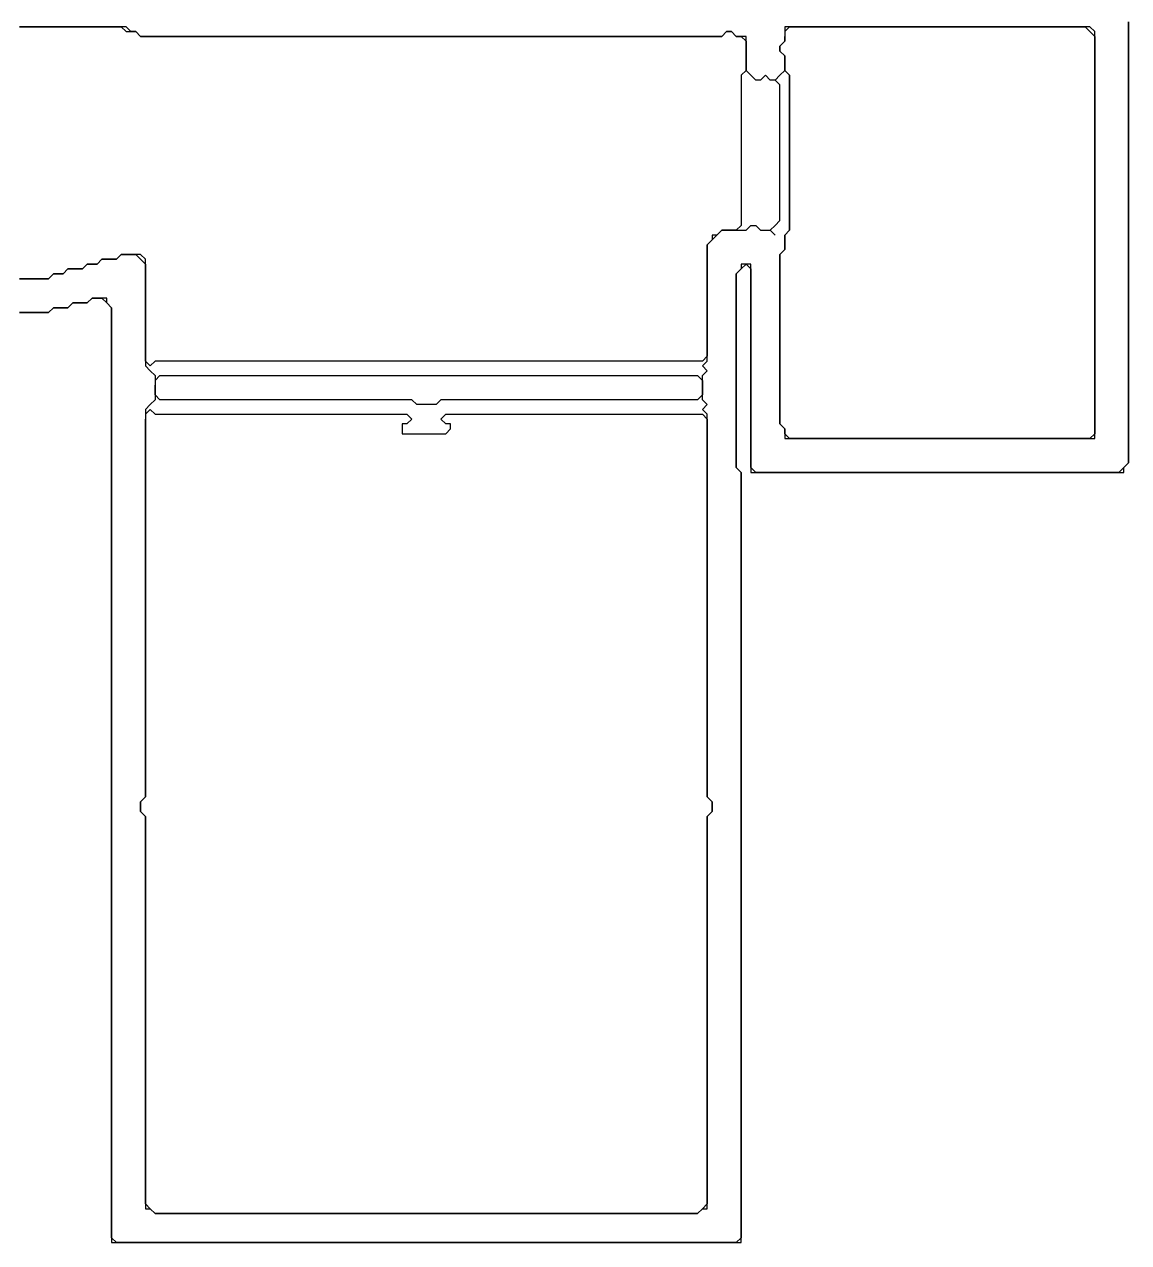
# Model space of a CAD drawing. Header units: metres. Extents: x 39 to 1548, y -1178 to -131.
# Drawn here: x 964 to 1192, y -916 to -664.5 of the extents above; entities that cross this region are included whole.
import ezdxf

# ---------------------------------------------------------------- set-up
doc = ezdxf.new("R2010")
doc.units = ezdxf.units.M

msp = doc.modelspace()

# ---------------------------------------------------------------- linework, layer by layer
for points in [[(1192, -664), (1192, -665), (1192, -666), (1192, -667), (1192, -668), (1192, -669), (1192, -670), (1192, -671), (1192, -672), (1192, -673), (1192, -674), (1192, -675), (1192, -676), (1192, -677), (1192, -678), (1192, -679), (1192, -680), (1192, -681), (1192, -682), (1192, -683), (1192, -684), (1192, -685), (1192, -686), (1192, -687), (1192, -688), (1192, -689), (1192, -690), (1192, -691), (1192, -692), (1192, -693), (1192, -694), (1192, -695), (1192, -696), (1192, -697), (1192, -698), (1192, -699), (1192, -700), (1192, -701), (1192, -702), (1192, -703), (1192, -704), (1192, -705), (1192, -706), (1192, -707), (1192, -708), (1192, -709), (1192, -710), (1192, -711), (1192, -712), (1192, -713), (1192, -714), (1192, -715), (1192, -716), (1192, -717), (1192, -718), (1192, -719), (1192, -720), (1192, -721), (1192, -722), (1192, -723), (1192, -724), (1192, -725), (1192, -726), (1192, -727), (1192, -728), (1192, -729), (1192, -730), (1192, -731), (1192, -732), (1192, -733), (1192, -734), (1192, -735), (1192, -736), (1192, -737), (1192, -738), (1192, -739), (1192, -740), (1192, -741), (1192, -742), (1192, -743), (1192, -744), (1192, -745), (1192, -746), (1192, -747), (1192, -748), (1192, -749), (1192, -750), (1192, -751), (1192, -752), (1192, -753), (1192, -754), (1192, -755), (1191, -756), (1190, -757), (1189, -757), (1188, -757), (1187, -757), (1186, -757), (1185, -757), (1184, -757), (1183, -757), (1182, -757), (1181, -757), (1180, -757), (1179, -757), (1178, -757), (1177, -757), (1176, -757), (1175, -757), (1174, -757), (1173, -757), (1172, -757), (1171, -757), (1170, -757), (1169, -757), (1168, -757), (1167, -757), (1166, -757), (1165, -757), (1164, -757), (1163, -757), (1162, -757), (1161, -757), (1160, -757), (1159, -757), (1158, -757), (1157, -757), (1156, -757), (1155, -757), (1154, -757), (1153, -757), (1152, -757), (1151, -757), (1150, -757), (1149, -757), (1148, -757), (1147, -757), (1146, -757), (1145, -757), (1144, -757), (1143, -757), (1142, -757), (1141, -757), (1140, -757), (1139, -757), (1138, -757), (1137, -757), (1136, -757), (1135, -757), (1134, -757), (1133, -757), (1132, -757), (1131, -757), (1130, -757), (1129, -757), (1128, -757), (1127, -757), (1126, -757), (1125, -757), (1124, -757), (1123, -757), (1122, -757), (1121, -757), (1120, -757), (1119, -757), (1118, -757), (1117, -757), (1116, -757), (1115, -757), (1114, -756), (1114, -755), (1114, -754), (1114, -753), (1114, -752), (1114, -751), (1114, -750), (1114, -749), (1114, -748), (1114, -747), (1114, -746), (1114, -745), (1114, -744), (1114, -743), (1114, -742), (1114, -741), (1114, -740), (1114, -739), (1114, -738), (1114, -737), (1114, -736), (1114, -735), (1114, -734), (1114, -733), (1114, -732), (1114, -731), (1114, -730), (1114, -729), (1114, -728), (1114, -727), (1114, -726), (1114, -725), (1114, -724), (1114, -723), (1114, -722), (1114, -721), (1114, -720), (1114, -719), (1114, -718), (1114, -717), (1114, -716), (1114, -715), (1114, -714), (1113, -714), (1112, -714), (1112, -715), (1111, -716), (1111, -717), (1111, -718), (1111, -719), (1111, -720), (1111, -721), (1111, -722), (1111, -723), (1111, -724), (1111, -725), (1111, -726), (1111, -727), (1111, -728), (1111, -729), (1111, -730), (1111, -731), (1111, -732), (1111, -733), (1111, -734), (1111, -735), (1111, -736), (1111, -737), (1111, -738), (1111, -739), (1111, -740), (1111, -741), (1111, -742), (1111, -743), (1111, -744), (1111, -745), (1111, -746), (1111, -747), (1111, -748), (1111, -749), (1111, -750), (1111, -751), (1111, -752), (1111, -753), (1111, -754), (1111, -755), (1111, -756), (1112, -757), (1112, -758), (1112, -759), (1112, -760), (1112, -761), (1112, -762), (1112, -763), (1112, -764), (1112, -765), (1112, -766), (1112, -767), (1112, -768), (1112, -769), (1112, -770), (1112, -771), (1112, -772), (1112, -773), (1112, -774), (1112, -775), (1112, -776), (1112, -777), (1112, -778), (1112, -779), (1112, -780), (1112, -781), (1112, -782), (1112, -783), (1112, -784), (1112, -785), (1112, -786), (1112, -787), (1112, -788), (1112, -789), (1112, -790), (1112, -791), (1112, -792), (1112, -793), (1112, -794), (1112, -795), (1112, -796), (1112, -797), (1112, -798), (1112, -799), (1112, -800), (1112, -801), (1112, -802), (1112, -803), (1112, -804), (1112, -805), (1112, -806), (1112, -807), (1112, -808), (1112, -809), (1112, -810), (1112, -811), (1112, -812), (1112, -813), (1112, -814), (1112, -815), (1112, -816), (1112, -817), (1112, -818), (1112, -819), (1112, -820), (1112, -821), (1112, -822), (1112, -823), (1112, -824), (1112, -825), (1112, -826), (1112, -827), (1112, -828), (1112, -829), (1112, -830), (1112, -831), (1112, -832), (1112, -833), (1112, -834), (1112, -835), (1112, -836), (1112, -837), (1112, -838), (1112, -839), (1112, -840), (1112, -841), (1112, -842), (1112, -843), (1112, -844), (1112, -845), (1112, -846), (1112, -847), (1112, -848), (1112, -849), (1112, -850), (1112, -851), (1112, -852), (1112, -853), (1112, -854), (1112, -855), (1112, -856), (1112, -857), (1112, -858), (1112, -859), (1112, -860), (1112, -861), (1112, -862), (1112, -863), (1112, -864), (1112, -865), (1112, -866), (1112, -867), (1112, -868), (1112, -869), (1112, -870), (1112, -871), (1112, -872), (1112, -873), (1112, -874), (1112, -875), (1112, -876), (1112, -877), (1112, -878), (1112, -879), (1112, -880), (1112, -881), (1112, -882), (1112, -883), (1112, -884), (1112, -885), (1112, -886), (1112, -887), (1112, -888), (1112, -889), (1112, -890), (1112, -891), (1112, -892), (1112, -893), (1112, -894), (1112, -895), (1112, -896), (1112, -897), (1112, -898), (1112, -899), (1112, -900), (1112, -901), (1112, -902), (1112, -903), (1112, -904), (1112, -905), (1112, -906), (1112, -907), (1112, -908), (1112, -909), (1112, -910), (1112, -911), (1112, -912), (1112, -913), (1112, -914), (1112, -915), (1111, -916), (1110, -916), (1109, -916), (1108, -916), (1107, -916), (1106, -916), (1105, -916), (1104, -916), (1103, -916), (1102, -916), (1101, -916), (1100, -916), (1099, -916), (1098, -916), (1097, -916), (1096, -916), (1095, -916), (1094, -916), (1093, -916), (1092, -916), (1091, -916), (1090, -916), (1089, -916), (1088, -916), (1087, -916), (1086, -916), (1085, -916), (1084, -916), (1083, -916), (1082, -916), (1081, -916), (1080, -916), (1079, -916), (1078, -916), (1077, -916), (1076, -916), (1075, -916), (1074, -916), (1073, -916), (1072, -916), (1071, -916), (1070, -916), (1069, -916), (1068, -916), (1067, -916), (1066, -916), (1065, -916), (1064, -916), (1063, -916), (1062, -916), (1061, -916), (1060, -916), (1059, -916), (1058, -916), (1057, -916), (1056, -916), (1055, -916), (1054, -916), (1053, -916), (1052, -916), (1051, -916), (1050, -916), (1049, -916), (1048, -916), (1047, -916), (1046, -916), (1045, -916), (1044, -916), (1043, -916), (1042, -916), (1041, -916), (1040, -916), (1039, -916), (1038, -916), (1037, -916), (1036, -916), (1035, -916), (1034, -916), (1033, -916), (1032, -916), (1031, -916), (1030, -916), (1029, -916), (1028, -916), (1027, -916), (1026, -916), (1025, -916), (1024, -916), (1023, -916), (1022, -916), (1021, -916), (1020, -916), (1019, -916), (1018, -916), (1017, -916), (1016, -916), (1015, -916), (1014, -916), (1013, -916), (1012, -916), (1011, -916), (1010, -916), (1009, -916), (1008, -916), (1007, -916), (1006, -916), (1005, -916), (1004, -916), (1003, -916), (1002, -916), (1001, -916), (1000, -916), (999, -916), (998, -916), (997, -916), (996, -916), (995, -916), (994, -916), (993, -916), (992, -916), (991, -916), (990, -916), (989, -916), (988, -916), (987, -916), (986, -916), (985, -916), (984, -916), (983, -916), (982, -915), (982, -914), (982, -913), (982, -912), (982, -911), (982, -910), (982, -909), (982, -908), (982, -907), (982, -906), (982, -905), (982, -904), (982, -903), (982, -902), (982, -901), (982, -900), (982, -899), (982, -898), (982, -897), (982, -896), (982, -895), (982, -894), (982, -893), (982, -892), (982, -891), (982, -890), (982, -889), (982, -888), (982, -887), (982, -886), (982, -885), (982, -884), (982, -883), (982, -882), (982, -881), (982, -880), (982, -879), (982, -878), (982, -877), (982, -876), (982, -875), (982, -874), (982, -873), (982, -872), (982, -871), (982, -870), (982, -869), (982, -868), (982, -867), (982, -866), (982, -865), (982, -864), (982, -863), (982, -862), (982, -861), (982, -860), (982, -859), (982, -858), (982, -857), (982, -856), (982, -855), (982, -854), (982, -853), (982, -852), (982, -851), (982, -850), (982, -849), (982, -848), (982, -847), (982, -846), (982, -845), (982, -844), (982, -843), (982, -842), (982, -841), (982, -840), (982, -839), (982, -838), (982, -837), (982, -836), (982, -835), (982, -834), (982, -833), (982, -832), (982, -831), (982, -830), (982, -829), (982, -828), (982, -827), (982, -826), (982, -825), (982, -824), (982, -823), (982, -822), (982, -821), (982, -820), (982, -819), (982, -818), (982, -817), (982, -816), (982, -815), (982, -814), (982, -813), (982, -812), (982, -811), (982, -810), (982, -809), (982, -808), (982, -807), (982, -806), (982, -805), (982, -804), (982, -803), (982, -802), (982, -801), (982, -800), (982, -799), (982, -798), (982, -797), (982, -796), (982, -795), (982, -794), (982, -793), (982, -792), (982, -791), (982, -790), (982, -789), (982, -788), (982, -787), (982, -786), (982, -785), (982, -784), (982, -783), (982, -782), (982, -781), (982, -780), (982, -779), (982, -778), (982, -777), (982, -776), (982, -775), (982, -774), (982, -773), (982, -772), (982, -771), (982, -770), (982, -769), (982, -768), (982, -767), (982, -766), (982, -765), (982, -764), (982, -763), (982, -762), (982, -761), (982, -760), (982, -759), (982, -758), (982, -757), (982, -756), (982, -755), (982, -754), (982, -753), (982, -752), (982, -751), (982, -750), (982, -749), (982, -748), (982, -747), (982, -746), (982, -745), (982, -744), (982, -743), (982, -742), (982, -741), (982, -740), (982, -739), (982, -738), (982, -737), (982, -736), (982, -735), (982, -734), (982, -733), (982, -732), (982, -731), (982, -730), (982, -729), (982, -728), (982, -727), (982, -726), (982, -725), (982, -724), (982, -723), (981, -722), (981, -721), (980, -721), (979, -721), (978, -721), (977, -722), (976, -722), (975, -722), (974, -722), (973, -723), (972, -723), (971, -723), (970, -723), (969, -724), (968, -724), (967, -724), (966, -724), (965, -724), (964, -724), (963, -724)], [(963, -724), (964, -724), (965, -724), (966, -724), (967, -724), (968, -724), (969, -724), (970, -723), (971, -723), (972, -723), (973, -723), (974, -722), (975, -722), (976, -722), (977, -722), (978, -721), (979, -721), (980, -721), (981, -722), (982, -723), (982, -724), (982, -725), (982, -726), (982, -727), (982, -728), (982, -729), (982, -730), (982, -731), (982, -732), (982, -733), (982, -734), (982, -735), (982, -736), (982, -737), (982, -738), (982, -739), (982, -740), (982, -741), (982, -742), (982, -743), (982, -744), (982, -745), (982, -746), (982, -747), (982, -748), (982, -749), (982, -750), (982, -751), (982, -752), (982, -753), (982, -754), (982, -755), (982, -756), (982, -757), (982, -758), (982, -759), (982, -760), (982, -761), (982, -762), (982, -763), (982, -764), (982, -765), (982, -766), (982, -767), (982, -768), (982, -769), (982, -770), (982, -771), (982, -772), (982, -773), (982, -774), (982, -775), (982, -776), (982, -777), (982, -778), (982, -779), (982, -780), (982, -781), (982, -782), (982, -783), (982, -784), (982, -785), (982, -786), (982, -787), (982, -788), (982, -789), (982, -790), (982, -791), (982, -792), (982, -793), (982, -794), (982, -795), (982, -796), (982, -797), (982, -798), (982, -799), (982, -800), (982, -801), (982, -802), (982, -803), (982, -804), (982, -805), (982, -806), (982, -807), (982, -808), (982, -809), (982, -810), (982, -811), (982, -812), (982, -813), (982, -814), (982, -815), (982, -816), (982, -817), (982, -818), (982, -819), (982, -820), (982, -821), (982, -822), (982, -823), (982, -824), (982, -825), (982, -826), (982, -827), (982, -828), (982, -829), (982, -830), (982, -831), (982, -832), (982, -833), (982, -834), (982, -835), (982, -836), (982, -837), (982, -838), (982, -839), (982, -840), (982, -841), (982, -842), (982, -843), (982, -844), (982, -845), (982, -846), (982, -847), (982, -848), (982, -849), (982, -850), (982, -851), (982, -852), (982, -853), (982, -854), (982, -855), (982, -856), (982, -857), (982, -858), (982, -859), (982, -860), (982, -861), (982, -862), (982, -863), (982, -864), (982, -865), (982, -866), (982, -867), (982, -868), (982, -869), (982, -870), (982, -871), (982, -872), (982, -873), (982, -874), (982, -875), (982, -876), (982, -877), (982, -878), (982, -879), (982, -880), (982, -881), (982, -882), (982, -883), (982, -884), (982, -885), (982, -886), (982, -887), (982, -888), (982, -889), (982, -890), (982, -891), (982, -892), (982, -893), (982, -894), (982, -895), (982, -896), (982, -897), (982, -898), (982, -899), (982, -900), (982, -901), (982, -902), (982, -903), (982, -904), (982, -905), (982, -906), (982, -907), (982, -908), (982, -909), (982, -910), (982, -911), (982, -912), (982, -913), (982, -914), (982, -915), (982, -916), (983, -916), (984, -916), (985, -916), (986, -916), (987, -916), (988, -916), (989, -916), (990, -916), (991, -916), (992, -916), (993, -916), (994, -916), (995, -916), (996, -916), (997, -916), (998, -916), (999, -916), (1000, -916), (1001, -916), (1002, -916), (1003, -916), (1004, -916), (1005, -916), (1006, -916), (1007, -916), (1008, -916), (1009, -916), (1010, -916), (1011, -916), (1012, -916), (1013, -916), (1014, -916), (1015, -916), (1016, -916), (1017, -916), (1018, -916), (1019, -916), (1020, -916), (1021, -916), (1022, -916), (1023, -916), (1024, -916), (1025, -916), (1026, -916), (1027, -916), (1028, -916), (1029, -916), (1030, -916), (1031, -916), (1032, -916), (1033, -916), (1034, -916), (1035, -916), (1036, -916), (1037, -916), (1038, -916), (1039, -916), (1040, -916), (1041, -916), (1042, -916), (1043, -916), (1044, -916), (1045, -916), (1046, -916), (1047, -916), (1048, -916), (1049, -916), (1050, -916), (1051, -916), (1052, -916), (1053, -916), (1054, -916), (1055, -916), (1056, -916), (1057, -916), (1058, -916), (1059, -916), (1060, -916), (1061, -916), (1062, -916), (1063, -916), (1064, -916), (1065, -916), (1066, -916), (1067, -916), (1068, -916), (1069, -916), (1070, -916), (1071, -916), (1072, -916), (1073, -916), (1074, -916), (1075, -916), (1076, -916), (1077, -916), (1078, -916), (1079, -916), (1080, -916), (1081, -916), (1082, -916), (1083, -916), (1084, -916), (1085, -916), (1086, -916), (1087, -916), (1088, -916), (1089, -916), (1090, -916), (1091, -916), (1092, -916), (1093, -916), (1094, -916), (1095, -916), (1096, -916), (1097, -916), (1098, -916), (1099, -916), (1100, -916), (1101, -916), (1102, -916), (1103, -916), (1104, -916), (1105, -916), (1106, -916), (1107, -916), (1108, -916), (1109, -916), (1110, -916), (1111, -916), (1112, -916), (1112, -915), (1112, -914), (1112, -913), (1112, -912), (1112, -911), (1112, -910), (1112, -909), (1112, -908), (1112, -907), (1112, -906), (1112, -905), (1112, -904), (1112, -903), (1112, -902), (1112, -901), (1112, -900), (1112, -899), (1112, -898), (1112, -897), (1112, -896), (1112, -895), (1112, -894), (1112, -893), (1112, -892), (1112, -891), (1112, -890), (1112, -889), (1112, -888), (1112, -887), (1112, -886), (1112, -885), (1112, -884), (1112, -883), (1112, -882), (1112, -881), (1112, -880), (1112, -879), (1112, -878), (1112, -877), (1112, -876), (1112, -875), (1112, -874), (1112, -873), (1112, -872), (1112, -871), (1112, -870), (1112, -869), (1112, -868), (1112, -867), (1112, -866), (1112, -865), (1112, -864), (1112, -863), (1112, -862), (1112, -861), (1112, -860), (1112, -859), (1112, -858), (1112, -857), (1112, -856), (1112, -855), (1112, -854), (1112, -853), (1112, -852), (1112, -851), (1112, -850), (1112, -849), (1112, -848), (1112, -847), (1112, -846), (1112, -845), (1112, -844), (1112, -843), (1112, -842), (1112, -841), (1112, -840), (1112, -839), (1112, -838), (1112, -837), (1112, -836), (1112, -835), (1112, -834), (1112, -833), (1112, -832), (1112, -831), (1112, -830), (1112, -829), (1112, -828), (1112, -827), (1112, -826), (1112, -825), (1112, -824), (1112, -823), (1112, -822), (1112, -821), (1112, -820), (1112, -819), (1112, -818), (1112, -817), (1112, -816), (1112, -815), (1112, -814), (1112, -813), (1112, -812), (1112, -811), (1112, -810), (1112, -809), (1112, -808), (1112, -807), (1112, -806), (1112, -805), (1112, -804), (1112, -803), (1112, -802), (1112, -801), (1112, -800), (1112, -799), (1112, -798), (1112, -797), (1112, -796), (1112, -795), (1112, -794), (1112, -793), (1112, -792), (1112, -791), (1112, -790), (1112, -789), (1112, -788), (1112, -787), (1112, -786), (1112, -785), (1112, -784), (1112, -783), (1112, -782), (1112, -781), (1112, -780), (1112, -779), (1112, -778), (1112, -777), (1112, -776), (1112, -775), (1112, -774), (1112, -773), (1112, -772), (1112, -771), (1112, -770), (1112, -769), (1112, -768), (1112, -767), (1112, -766), (1112, -765), (1112, -764), (1112, -763), (1112, -762), (1112, -761), (1112, -760), (1112, -759), (1112, -758), (1112, -757), (1111, -756), (1111, -755), (1111, -754), (1111, -753), (1111, -752), (1111, -751), (1111, -750), (1111, -749), (1111, -748), (1111, -747), (1111, -746), (1111, -745), (1111, -744), (1111, -743), (1111, -742), (1111, -741), (1111, -740), (1111, -739), (1111, -738), (1111, -737), (1111, -736), (1111, -735), (1111, -734), (1111, -733), (1111, -732), (1111, -731), (1111, -730), (1111, -729), (1111, -728), (1111, -727), (1111, -726), (1111, -725), (1111, -724), (1111, -723), (1111, -722), (1111, -721), (1111, -720), (1111, -719), (1111, -718), (1111, -717), (1111, -716), (1112, -715), (1113, -714), (1114, -715), (1114, -716), (1114, -717), (1114, -718), (1114, -719), (1114, -720), (1114, -721), (1114, -722), (1114, -723), (1114, -724), (1114, -725), (1114, -726), (1114, -727), (1114, -728), (1114, -729), (1114, -730), (1114, -731), (1114, -732), (1114, -733), (1114, -734), (1114, -735), (1114, -736), (1114, -737), (1114, -738), (1114, -739), (1114, -740), (1114, -741), (1114, -742), (1114, -743), (1114, -744), (1114, -745), (1114, -746), (1114, -747), (1114, -748), (1114, -749), (1114, -750), (1114, -751), (1114, -752), (1114, -753), (1114, -754), (1114, -755), (1114, -756), (1114, -757), (1115, -757), (1116, -757), (1117, -757), (1118, -757), (1119, -757), (1120, -757), (1121, -757), (1122, -757), (1123, -757), (1124, -757), (1125, -757), (1126, -757), (1127, -757), (1128, -757), (1129, -757), (1130, -757), (1131, -757), (1132, -757), (1133, -757), (1134, -757), (1135, -757), (1136, -757), (1137, -757), (1138, -757), (1139, -757), (1140, -757), (1141, -757), (1142, -757), (1143, -757), (1144, -757), (1145, -757), (1146, -757), (1147, -757), (1148, -757), (1149, -757), (1150, -757), (1151, -757), (1152, -757), (1153, -757), (1154, -757), (1155, -757), (1156, -757), (1157, -757), (1158, -757), (1159, -757), (1160, -757), (1161, -757), (1162, -757), (1163, -757), (1164, -757), (1165, -757), (1166, -757), (1167, -757), (1168, -757), (1169, -757), (1170, -757), (1171, -757), (1172, -757), (1173, -757), (1174, -757), (1175, -757), (1176, -757), (1177, -757), (1178, -757), (1179, -757), (1180, -757), (1181, -757), (1182, -757), (1183, -757), (1184, -757), (1185, -757), (1186, -757), (1187, -757), (1188, -757), (1189, -757), (1190, -757), (1191, -757), (1191, -756), (1192, -755), (1192, -754), (1192, -753), (1192, -752), (1192, -751), (1192, -750), (1192, -749), (1192, -748), (1192, -747), (1192, -746), (1192, -745), (1192, -744), (1192, -743), (1192, -742), (1192, -741), (1192, -740), (1192, -739), (1192, -738), (1192, -737), (1192, -736), (1192, -735), (1192, -734), (1192, -733), (1192, -732), (1192, -731), (1192, -730), (1192, -729), (1192, -728), (1192, -727), (1192, -726), (1192, -725), (1192, -724), (1192, -723), (1192, -722), (1192, -721), (1192, -720), (1192, -719), (1192, -718), (1192, -717), (1192, -716), (1192, -715), (1192, -714), (1192, -713), (1192, -712), (1192, -711), (1192, -710), (1192, -709), (1192, -708), (1192, -707), (1192, -706), (1192, -705), (1192, -704), (1192, -703), (1192, -702), (1192, -701), (1192, -700), (1192, -699), (1192, -698), (1192, -697), (1192, -696), (1192, -695), (1192, -694), (1192, -693), (1192, -692), (1192, -691), (1192, -690), (1192, -689), (1192, -688), (1192, -687), (1192, -686), (1192, -685), (1192, -684), (1192, -683), (1192, -682), (1192, -681), (1192, -680), (1192, -679), (1192, -678), (1192, -677), (1192, -676), (1192, -675), (1192, -674), (1192, -673), (1192, -672), (1192, -671), (1192, -670), (1192, -669), (1192, -668), (1192, -667), (1192, -666), (1192, -665), (1192, -664)], [(963, -665), (964, -665), (965, -665), (966, -665), (967, -665), (968, -665), (969, -665), (970, -665), (971, -665), (972, -665), (973, -665), (974, -665), (975, -665), (976, -665), (977, -665), (978, -665), (979, -665), (980, -665), (981, -665), (982, -665), (983, -665), (984, -665), (985, -666), (986, -666), (987, -666), (988, -667), (989, -667), (990, -667), (991, -667), (992, -667), (993, -667), (994, -667), (995, -667), (996, -667), (997, -667), (998, -667), (999, -667), (1000, -667), (1001, -667), (1002, -667), (1003, -667), (1004, -667), (1005, -667), (1006, -667), (1007, -667), (1008, -667), (1009, -667), (1010, -667), (1011, -667), (1012, -667), (1013, -667), (1014, -667), (1015, -667), (1016, -667), (1017, -667), (1018, -667), (1019, -667), (1020, -667), (1021, -667), (1022, -667), (1023, -667), (1024, -667), (1025, -667), (1026, -667), (1027, -667), (1028, -667), (1029, -667), (1030, -667), (1031, -667), (1032, -667), (1033, -667), (1034, -667), (1035, -667), (1036, -667), (1037, -667), (1038, -667), (1039, -667), (1040, -667), (1041, -667), (1042, -667), (1043, -667), (1044, -667), (1045, -667), (1046, -667), (1047, -667), (1048, -667), (1049, -667), (1050, -667), (1051, -667), (1052, -667), (1053, -667), (1054, -667), (1055, -667), (1056, -667), (1057, -667), (1058, -667), (1059, -667), (1060, -667), (1061, -667), (1062, -667), (1063, -667), (1064, -667), (1065, -667), (1066, -667), (1067, -667), (1068, -667), (1069, -667), (1070, -667), (1071, -667), (1072, -667), (1073, -667), (1074, -667), (1075, -667), (1076, -667), (1077, -667), (1078, -667), (1079, -667), (1080, -667), (1081, -667), (1082, -667), (1083, -667), (1084, -667), (1085, -667), (1086, -667), (1087, -667), (1088, -667), (1089, -667), (1090, -667), (1091, -667), (1092, -667), (1093, -667), (1094, -667), (1095, -667), (1096, -667), (1097, -667), (1098, -667), (1099, -667), (1100, -667), (1101, -667), (1102, -667), (1103, -667), (1104, -667), (1105, -667), (1106, -667), (1107, -667), (1108, -667), (1109, -666), (1110, -666), (1111, -667), (1112, -667), (1113, -668), (1113, -669), (1113, -670), (1113, -671), (1113, -672), (1113, -673), (1113, -674), (1112, -675), (1112, -676), (1112, -677), (1112, -678), (1112, -679), (1112, -680), (1112, -681), (1112, -682), (1112, -683), (1112, -684), (1112, -685), (1112, -686), (1112, -687), (1112, -688), (1112, -689), (1112, -690), (1112, -691), (1112, -692), (1112, -693), (1112, -694), (1112, -695), (1112, -696), (1112, -697), (1112, -698), (1112, -699), (1112, -700), (1112, -701), (1112, -702), (1112, -703), (1112, -704), (1112, -705), (1112, -706), (1111, -707), (1110, -707), (1109, -707), (1108, -707), (1107, -708), (1106, -708), (1106, -709), (1105, -710), (1105, -711), (1105, -712), (1105, -713), (1105, -714), (1105, -715), (1105, -716), (1105, -717), (1105, -718), (1105, -719), (1105, -720), (1105, -721), (1105, -722), (1105, -723), (1105, -724), (1105, -725), (1105, -726), (1105, -727), (1105, -728), (1105, -729), (1105, -730), (1105, -731), (1105, -732), (1105, -733), (1104, -734), (1103, -734), (1102, -734), (1101, -734), (1100, -734), (1099, -734), (1098, -734), (1097, -734), (1096, -734), (1095, -734), (1094, -734), (1093, -734), (1092, -734), (1091, -734), (1090, -734), (1089, -734), (1088, -734), (1087, -734), (1086, -734), (1085, -734), (1084, -734), (1083, -734), (1082, -734), (1081, -734), (1080, -734), (1079, -734), (1078, -734), (1077, -734), (1076, -734), (1075, -734), (1074, -734), (1073, -734), (1072, -734), (1071, -734), (1070, -734), (1069, -734), (1068, -734), (1067, -734), (1066, -734), (1065, -734), (1064, -734), (1063, -734), (1062, -734), (1061, -734), (1060, -734), (1059, -734), (1058, -734), (1057, -734), (1056, -734), (1055, -734), (1054, -734), (1053, -734), (1052, -734), (1051, -734), (1050, -734), (1049, -734), (1048, -734), (1047, -734), (1046, -734), (1045, -734), (1044, -734), (1043, -734), (1042, -734), (1041, -734), (1040, -734), (1039, -734), (1038, -734), (1037, -734), (1036, -734), (1035, -734), (1034, -734), (1033, -734), (1032, -734), (1031, -734), (1030, -734), (1029, -734), (1028, -734), (1027, -734), (1026, -734), (1025, -734), (1024, -734), (1023, -734), (1022, -734), (1021, -734), (1020, -734), (1019, -734), (1018, -734), (1017, -734), (1016, -734), (1015, -734), (1014, -734), (1013, -734), (1012, -734), (1011, -734), (1010, -734), (1009, -734), (1008, -734), (1007, -734), (1006, -734), (1005, -734), (1004, -734), (1003, -734), (1002, -734), (1001, -734), (1000, -734), (999, -734), (998, -734), (997, -734), (996, -734), (995, -734), (994, -734), (993, -734), (992, -734), (991, -734), (990, -735), (989, -734), (989, -733), (989, -732), (989, -731), (989, -730), (989, -729), (989, -728), (989, -727), (989, -726), (989, -725), (989, -724), (989, -723), (989, -722), (989, -721), (989, -720), (989, -719), (989, -718), (989, -717), (989, -716), (989, -715), (989, -714), (989, -713), (988, -712), (987, -712), (986, -712), (985, -712), (984, -712), (983, -713), (982, -713), (981, -713), (980, -713), (979, -714), (978, -714), (977, -714), (976, -715), (975, -715), (974, -715), (973, -715), (972, -716), (971, -716), (970, -716), (969, -717), (968, -717), (967, -717), (966, -717), (965, -717), (964, -717), (963, -717)], [(963, -717), (964, -717), (965, -717), (966, -717), (967, -717), (968, -717), (969, -717), (970, -716), (971, -716), (972, -716), (973, -715), (974, -715), (975, -715), (976, -715), (977, -714), (978, -714), (979, -714), (980, -713), (981, -713), (982, -713), (983, -713), (984, -712), (985, -712), (986, -712), (987, -712), (988, -713), (989, -714), (989, -715), (989, -716), (989, -717), (989, -718), (989, -719), (989, -720), (989, -721), (989, -722), (989, -723), (989, -724), (989, -725), (989, -726), (989, -727), (989, -728), (989, -729), (989, -730), (989, -731), (989, -732), (989, -733), (989, -734), (989, -735), (990, -736), (991, -737), (991, -738), (991, -739), (991, -740), (991, -741), (991, -742), (990, -743), (989, -744), (989, -745), (989, -746), (989, -747), (989, -748), (989, -749), (989, -750), (989, -751), (989, -752), (989, -753), (989, -754), (989, -755), (989, -756), (989, -757), (989, -758), (989, -759), (989, -760), (989, -761), (989, -762), (989, -763), (989, -764), (989, -765), (989, -766), (989, -767), (989, -768), (989, -769), (989, -770), (989, -771), (989, -772), (989, -773), (989, -774), (989, -775), (989, -776), (989, -777), (989, -778), (989, -779), (989, -780), (989, -781), (989, -782), (989, -783), (989, -784), (989, -785), (989, -786), (989, -787), (989, -788), (989, -789), (989, -790), (989, -791), (989, -792), (989, -793), (989, -794), (989, -795), (989, -796), (989, -797), (989, -798), (989, -799), (989, -800), (989, -801), (989, -802), (989, -803), (989, -804), (989, -805), (989, -806), (989, -807), (989, -808), (989, -809), (989, -810), (989, -811), (989, -812), (989, -813), (989, -814), (989, -815), (989, -816), (989, -817), (989, -818), (989, -819), (989, -820), (989, -821), (989, -822), (989, -823), (989, -824), (988, -825), (988, -826), (988, -827), (989, -828), (989, -829), (989, -830), (989, -831), (989, -832), (989, -833), (989, -834), (989, -835), (989, -836), (989, -837), (989, -838), (989, -839), (989, -840), (989, -841), (989, -842), (989, -843), (989, -844), (989, -845), (989, -846), (989, -847), (989, -848), (989, -849), (989, -850), (989, -851), (989, -852), (989, -853), (989, -854), (989, -855), (989, -856), (989, -857), (989, -858), (989, -859), (989, -860), (989, -861), (989, -862), (989, -863), (989, -864), (989, -865), (989, -866), (989, -867), (989, -868), (989, -869), (989, -870), (989, -871), (989, -872), (989, -873), (989, -874), (989, -875), (989, -876), (989, -877), (989, -878), (989, -879), (989, -880), (989, -881), (989, -882), (989, -883), (989, -884), (989, -885), (989, -886), (989, -887), (989, -888), (989, -889), (989, -890), (989, -891), (989, -892), (989, -893), (989, -894), (989, -895), (989, -896), (989, -897), (989, -898), (989, -899), (989, -900), (989, -901), (989, -902), (989, -903), (989, -904), (989, -905), (989, -906), (989, -907), (989, -908), (989, -909), (990, -909), (991, -910), (992, -910), (993, -910), (994, -910), (995, -910), (996, -910), (997, -910), (998, -910), (999, -910), (1000, -910), (1001, -910), (1002, -910), (1003, -910), (1004, -910), (1005, -910), (1006, -910), (1007, -910), (1008, -910), (1009, -910), (1010, -910), (1011, -910), (1012, -910), (1013, -910), (1014, -910), (1015, -910), (1016, -910), (1017, -910), (1018, -910), (1019, -910), (1020, -910), (1021, -910), (1022, -910), (1023, -910), (1024, -910), (1025, -910), (1026, -910), (1027, -910), (1028, -910), (1029, -910), (1030, -910), (1031, -910), (1032, -910), (1033, -910), (1034, -910), (1035, -910), (1036, -910), (1037, -910), (1038, -910), (1039, -910), (1040, -910), (1041, -910), (1042, -910), (1043, -910), (1044, -910), (1045, -910), (1046, -910), (1047, -910), (1048, -910), (1049, -910), (1050, -910), (1051, -910), (1052, -910), (1053, -910), (1054, -910), (1055, -910), (1056, -910), (1057, -910), (1058, -910), (1059, -910), (1060, -910), (1061, -910), (1062, -910), (1063, -910), (1064, -910), (1065, -910), (1066, -910), (1067, -910), (1068, -910), (1069, -910), (1070, -910), (1071, -910), (1072, -910), (1073, -910), (1074, -910), (1075, -910), (1076, -910), (1077, -910), (1078, -910), (1079, -910), (1080, -910), (1081, -910), (1082, -910), (1083, -910), (1084, -910), (1085, -910), (1086, -910), (1087, -910), (1088, -910), (1089, -910), (1090, -910), (1091, -910), (1092, -910), (1093, -910), (1094, -910), (1095, -910), (1096, -910), (1097, -910), (1098, -910), (1099, -910), (1100, -910), (1101, -910), (1102, -910), (1103, -910), (1104, -909), (1105, -909), (1105, -908), (1105, -907), (1105, -906), (1105, -905), (1105, -904), (1105, -903), (1105, -902), (1105, -901), (1105, -900), (1105, -899), (1105, -898), (1105, -897), (1105, -896), (1105, -895), (1105, -894), (1105, -893), (1105, -892), (1105, -891), (1105, -890), (1105, -889), (1105, -888), (1105, -887), (1105, -886), (1105, -885), (1105, -884), (1105, -883), (1105, -882), (1105, -881), (1105, -880), (1105, -879), (1105, -878), (1105, -877), (1105, -876), (1105, -875), (1105, -874), (1105, -873), (1105, -872), (1105, -871), (1105, -870), (1105, -869), (1105, -868), (1105, -867), (1105, -866), (1105, -865), (1105, -864), (1105, -863), (1105, -862), (1105, -861), (1105, -860), (1105, -859), (1105, -858), (1105, -857), (1105, -856), (1105, -855), (1105, -854), (1105, -853), (1105, -852), (1105, -851), (1105, -850), (1105, -849), (1105, -848), (1105, -847), (1105, -846), (1105, -845), (1105, -844), (1105, -843), (1105, -842), (1105, -841), (1105, -840), (1105, -839), (1105, -838), (1105, -837), (1105, -836), (1105, -835), (1105, -834), (1105, -833), (1105, -832), (1105, -831), (1105, -830), (1105, -829), (1105, -828), (1106, -827), (1106, -826), (1106, -825), (1105, -824), (1105, -823), (1105, -822), (1105, -821), (1105, -820), (1105, -819), (1105, -818), (1105, -817), (1105, -816), (1105, -815), (1105, -814), (1105, -813), (1105, -812), (1105, -811), (1105, -810), (1105, -809), (1105, -808), (1105, -807), (1105, -806), (1105, -805), (1105, -804), (1105, -803), (1105, -802), (1105, -801), (1105, -800), (1105, -799), (1105, -798), (1105, -797), (1105, -796), (1105, -795), (1105, -794), (1105, -793), (1105, -792), (1105, -791), (1105, -790), (1105, -789), (1105, -788), (1105, -787), (1105, -786), (1105, -785), (1105, -784), (1105, -783), (1105, -782), (1105, -781), (1105, -780), (1105, -779), (1105, -778), (1105, -777), (1105, -776), (1105, -775), (1105, -774), (1105, -773), (1105, -772), (1105, -771), (1105, -770), (1105, -769), (1105, -768), (1105, -767), (1105, -766), (1105, -765), (1105, -764), (1105, -763), (1105, -762), (1105, -761), (1105, -760), (1105, -759), (1105, -758), (1105, -757), (1105, -756), (1105, -755), (1105, -754), (1105, -753), (1105, -752), (1105, -751), (1105, -750), (1105, -749), (1105, -748), (1105, -747), (1105, -746), (1105, -745), (1104, -744), (1105, -743), (1104, -742), (1104, -741), (1104, -740), (1104, -739), (1104, -738), (1104, -737), (1105, -736), (1104, -735), (1105, -734), (1105, -733), (1105, -732), (1105, -731), (1105, -730), (1105, -729), (1105, -728), (1105, -727), (1105, -726), (1105, -725), (1105, -724), (1105, -723), (1105, -722), (1105, -721), (1105, -720), (1105, -719), (1105, -718), (1105, -717), (1105, -716), (1105, -715), (1105, -714), (1105, -713), (1105, -712), (1105, -711), (1105, -710), (1106, -709), (1107, -708), (1108, -707), (1109, -707), (1110, -707), (1111, -707), (1112, -707), (1113, -707), (1114, -706), (1115, -706), (1116, -707), (1117, -707), (1118, -707), (1119, -708), (1118, -707), (1119, -706), (1120, -705), (1120, -704), (1120, -703), (1120, -702), (1120, -701), (1120, -700), (1120, -699), (1120, -698), (1120, -697), (1120, -696), (1120, -695), (1120, -694), (1120, -693), (1120, -692), (1120, -691), (1120, -690), (1120, -689), (1120, -688), (1120, -687), (1120, -686), (1120, -685), (1120, -684), (1120, -683), (1120, -682), (1120, -681), (1120, -680), (1120, -679), (1120, -678), (1120, -677), (1119, -676), (1120, -675), (1121, -674), (1122, -675), (1122, -676), (1122, -677), (1122, -678), (1122, -679), (1122, -680), (1122, -681), (1122, -682), (1122, -683), (1122, -684), (1122, -685), (1122, -686), (1122, -687), (1122, -688), (1122, -689), (1122, -690), (1122, -691), (1122, -692), (1122, -693), (1122, -694), (1122, -695), (1122, -696), (1122, -697), (1122, -698), (1122, -699), (1122, -700), (1122, -701), (1122, -702), (1122, -703), (1122, -704), (1122, -705), (1122, -706), (1122, -707), (1121, -708), (1121, -709), (1121, -710), (1121, -711), (1120, -712), (1120, -713), (1120, -714), (1120, -715), (1120, -716), (1120, -717), (1120, -718), (1120, -719), (1120, -720), (1120, -721), (1120, -722), (1120, -723), (1120, -724), (1120, -725), (1120, -726), (1120, -727), (1120, -728), (1120, -729), (1120, -730), (1120, -731), (1120, -732), (1120, -733), (1120, -734), (1120, -735), (1120, -736), (1120, -737), (1120, -738), (1120, -739), (1120, -740), (1120, -741), (1120, -742), (1120, -743), (1120, -744), (1120, -745), (1120, -746), (1120, -747), (1121, -748), (1121, -749), (1121, -750), (1122, -750), (1123, -750), (1124, -750), (1125, -750), (1126, -750), (1127, -750), (1128, -750), (1129, -750), (1130, -750), (1131, -750), (1132, -750), (1133, -750), (1134, -750), (1135, -750), (1136, -750), (1137, -750), (1138, -750), (1139, -750), (1140, -750), (1141, -750), (1142, -750), (1143, -750), (1144, -750), (1145, -750), (1146, -750), (1147, -750), (1148, -750), (1149, -750), (1150, -750), (1151, -750), (1152, -750), (1153, -750), (1154, -750), (1155, -750), (1156, -750), (1157, -750), (1158, -750), (1159, -750), (1160, -750), (1161, -750), (1162, -750), (1163, -750), (1164, -750), (1165, -750), (1166, -750), (1167, -750), (1168, -750), (1169, -750), (1170, -750), (1171, -750), (1172, -750), (1173, -750), (1174, -750), (1175, -750), (1176, -750), (1177, -750), (1178, -750), (1179, -750), (1180, -750), (1181, -750), (1182, -750), (1183, -750), (1184, -750), (1185, -750), (1185, -749), (1185, -748), (1185, -747), (1185, -746), (1185, -745), (1185, -744), (1185, -743), (1185, -742), (1185, -741), (1185, -740), (1185, -739), (1185, -738), (1185, -737), (1185, -736), (1185, -735), (1185, -734), (1185, -733), (1185, -732), (1185, -731), (1185, -730), (1185, -729), (1185, -728), (1185, -727), (1185, -726), (1185, -725), (1185, -724), (1185, -723), (1185, -722), (1185, -721), (1185, -720), (1185, -719), (1185, -718), (1185, -717), (1185, -716), (1185, -715), (1185, -714), (1185, -713), (1185, -712), (1185, -711), (1185, -710), (1185, -709), (1185, -708), (1185, -707), (1185, -706), (1185, -705), (1185, -704), (1185, -703), (1185, -702), (1185, -701), (1185, -700), (1185, -699), (1185, -698), (1185, -697), (1185, -696), (1185, -695), (1185, -694), (1185, -693), (1185, -692), (1185, -691), (1185, -690), (1185, -689), (1185, -688), (1185, -687), (1185, -686), (1185, -685), (1185, -684), (1185, -683), (1185, -682), (1185, -681), (1185, -680), (1185, -679), (1185, -678), (1185, -677), (1185, -676), (1185, -675), (1185, -674), (1185, -673), (1185, -672), (1185, -671), (1185, -670), (1185, -669), (1185, -668), (1185, -667), (1185, -666), (1184, -665), (1183, -665), (1182, -665), (1181, -665), (1180, -665), (1179, -665), (1178, -665), (1177, -665), (1176, -665), (1175, -665), (1174, -665), (1173, -665), (1172, -665), (1171, -665), (1170, -665), (1169, -665), (1168, -665), (1167, -665), (1166, -665), (1165, -665), (1164, -665), (1163, -665), (1162, -665), (1161, -665), (1160, -665), (1159, -665), (1158, -665), (1157, -665), (1156, -665), (1155, -665), (1154, -665), (1153, -665), (1152, -665), (1151, -665), (1150, -665), (1149, -665), (1148, -665), (1147, -665), (1146, -665), (1145, -665), (1144, -665), (1143, -665), (1142, -665), (1141, -665), (1140, -665), (1139, -665), (1138, -665), (1137, -665), (1136, -665), (1135, -665), (1134, -665), (1133, -665), (1132, -665), (1131, -665), (1130, -665), (1129, -665), (1128, -665), (1127, -665), (1126, -665), (1125, -665), (1124, -665), (1123, -665), (1122, -665), (1121, -665), (1121, -666), (1121, -667), (1121, -668), (1120, -669), (1120, -670), (1121, -671), (1121, -672), (1121, -673), (1121, -674), (1120, -675), (1119, -676), (1118, -676), (1117, -675), (1116, -676), (1115, -676), (1114, -675), (1113, -674), (1113, -673), (1113, -672), (1113, -671), (1113, -670), (1113, -669), (1113, -668), (1113, -667), (1112, -667), (1111, -667), (1110, -666), (1109, -666), (1108, -667), (1107, -667), (1106, -667), (1105, -667), (1104, -667), (1103, -667), (1102, -667), (1101, -667), (1100, -667), (1099, -667), (1098, -667), (1097, -667), (1096, -667), (1095, -667), (1094, -667), (1093, -667), (1092, -667), (1091, -667), (1090, -667), (1089, -667), (1088, -667), (1087, -667), (1086, -667), (1085, -667), (1084, -667), (1083, -667), (1082, -667), (1081, -667), (1080, -667), (1079, -667), (1078, -667), (1077, -667), (1076, -667), (1075, -667), (1074, -667), (1073, -667), (1072, -667), (1071, -667), (1070, -667), (1069, -667), (1068, -667), (1067, -667), (1066, -667), (1065, -667), (1064, -667), (1063, -667), (1062, -667), (1061, -667), (1060, -667), (1059, -667), (1058, -667), (1057, -667), (1056, -667), (1055, -667), (1054, -667), (1053, -667), (1052, -667), (1051, -667), (1050, -667), (1049, -667), (1048, -667), (1047, -667), (1046, -667), (1045, -667), (1044, -667), (1043, -667), (1042, -667), (1041, -667), (1040, -667), (1039, -667), (1038, -667), (1037, -667), (1036, -667), (1035, -667), (1034, -667), (1033, -667), (1032, -667), (1031, -667), (1030, -667), (1029, -667), (1028, -667), (1027, -667), (1026, -667), (1025, -667), (1024, -667), (1023, -667), (1022, -667), (1021, -667), (1020, -667), (1019, -667), (1018, -667), (1017, -667), (1016, -667), (1015, -667), (1014, -667), (1013, -667), (1012, -667), (1011, -667), (1010, -667), (1009, -667), (1008, -667), (1007, -667), (1006, -667), (1005, -667), (1004, -667), (1003, -667), (1002, -667), (1001, -667), (1000, -667), (999, -667), (998, -667), (997, -667), (996, -667), (995, -667), (994, -667), (993, -667), (992, -667), (991, -667), (990, -667), (989, -667), (988, -667), (987, -666), (986, -666), (985, -665), (984, -665), (983, -665), (982, -665), (981, -665), (980, -665), (979, -665), (978, -665), (977, -665), (976, -665), (975, -665), (974, -665), (973, -665), (972, -665), (971, -665), (970, -665), (969, -665), (968, -665), (967, -665), (966, -665), (965, -665), (964, -665), (963, -665)], [(1121, -666), (1122, -665), (1123, -665), (1124, -665), (1125, -665), (1126, -665), (1127, -665), (1128, -665), (1129, -665), (1130, -665), (1131, -665), (1132, -665), (1133, -665), (1134, -665), (1135, -665), (1136, -665), (1137, -665), (1138, -665), (1139, -665), (1140, -665), (1141, -665), (1142, -665), (1143, -665), (1144, -665), (1145, -665), (1146, -665), (1147, -665), (1148, -665), (1149, -665), (1150, -665), (1151, -665), (1152, -665), (1153, -665), (1154, -665), (1155, -665), (1156, -665), (1157, -665), (1158, -665), (1159, -665), (1160, -665), (1161, -665), (1162, -665), (1163, -665), (1164, -665), (1165, -665), (1166, -665), (1167, -665), (1168, -665), (1169, -665), (1170, -665), (1171, -665), (1172, -665), (1173, -665), (1174, -665), (1175, -665), (1176, -665), (1177, -665), (1178, -665), (1179, -665), (1180, -665), (1181, -665), (1182, -665), (1183, -665), (1184, -666), (1185, -667), (1185, -668), (1185, -669), (1185, -670), (1185, -671), (1185, -672), (1185, -673), (1185, -674), (1185, -675), (1185, -676), (1185, -677), (1185, -678), (1185, -679), (1185, -680), (1185, -681), (1185, -682), (1185, -683), (1185, -684), (1185, -685), (1185, -686), (1185, -687), (1185, -688), (1185, -689), (1185, -690), (1185, -691), (1185, -692), (1185, -693), (1185, -694), (1185, -695), (1185, -696), (1185, -697), (1185, -698), (1185, -699), (1185, -700), (1185, -701), (1185, -702), (1185, -703), (1185, -704), (1185, -705), (1185, -706), (1185, -707), (1185, -708), (1185, -709), (1185, -710), (1185, -711), (1185, -712), (1185, -713), (1185, -714), (1185, -715), (1185, -716), (1185, -717), (1185, -718), (1185, -719), (1185, -720), (1185, -721), (1185, -722), (1185, -723), (1185, -724), (1185, -725), (1185, -726), (1185, -727), (1185, -728), (1185, -729), (1185, -730), (1185, -731), (1185, -732), (1185, -733), (1185, -734), (1185, -735), (1185, -736), (1185, -737), (1185, -738), (1185, -739), (1185, -740), (1185, -741), (1185, -742), (1185, -743), (1185, -744), (1185, -745), (1185, -746), (1185, -747), (1185, -748), (1185, -749), (1184, -750), (1183, -750), (1182, -750), (1181, -750), (1180, -750), (1179, -750), (1178, -750), (1177, -750), (1176, -750), (1175, -750), (1174, -750), (1173, -750), (1172, -750), (1171, -750), (1170, -750), (1169, -750), (1168, -750), (1167, -750), (1166, -750), (1165, -750), (1164, -750), (1163, -750), (1162, -750), (1161, -750), (1160, -750), (1159, -750), (1158, -750), (1157, -750), (1156, -750), (1155, -750), (1154, -750), (1153, -750), (1152, -750), (1151, -750), (1150, -750), (1149, -750), (1148, -750), (1147, -750), (1146, -750), (1145, -750), (1144, -750), (1143, -750), (1142, -750), (1141, -750), (1140, -750), (1139, -750), (1138, -750), (1137, -750), (1136, -750), (1135, -750), (1134, -750), (1133, -750), (1132, -750), (1131, -750), (1130, -750), (1129, -750), (1128, -750), (1127, -750), (1126, -750), (1125, -750), (1124, -750), (1123, -750), (1122, -750), (1121, -749), (1121, -748), (1120, -747), (1120, -746), (1120, -745), (1120, -744), (1120, -743), (1120, -742), (1120, -741), (1120, -740), (1120, -739), (1120, -738), (1120, -737), (1120, -736), (1120, -735), (1120, -734), (1120, -733), (1120, -732), (1120, -731), (1120, -730), (1120, -729), (1120, -728), (1120, -727), (1120, -726), (1120, -725), (1120, -724), (1120, -723), (1120, -722), (1120, -721), (1120, -720), (1120, -719), (1120, -718), (1120, -717), (1120, -716), (1120, -715), (1120, -714), (1120, -713), (1120, -712), (1121, -711), (1121, -710), (1121, -709), (1121, -708), (1122, -707), (1122, -706), (1122, -705), (1122, -704), (1122, -703), (1122, -702), (1122, -701), (1122, -700), (1122, -699), (1122, -698), (1122, -697), (1122, -696), (1122, -695), (1122, -694), (1122, -693), (1122, -692), (1122, -691), (1122, -690), (1122, -689), (1122, -688), (1122, -687), (1122, -686), (1122, -685), (1122, -684), (1122, -683), (1122, -682), (1122, -681), (1122, -680), (1122, -679), (1122, -678), (1122, -677), (1122, -676), (1122, -675), (1121, -674), (1121, -673), (1121, -672), (1121, -671), (1120, -670), (1120, -669), (1121, -668), (1121, -667)], [(991, -738), (992, -737), (993, -737), (994, -737), (995, -737), (996, -737), (997, -737), (998, -737), (999, -737), (1000, -737), (1001, -737), (1002, -737), (1003, -737), (1004, -737), (1005, -737), (1006, -737), (1007, -737), (1008, -737), (1009, -737), (1010, -737), (1011, -737), (1012, -737), (1013, -737), (1014, -737), (1015, -737), (1016, -737), (1017, -737), (1018, -737), (1019, -737), (1020, -737), (1021, -737), (1022, -737), (1023, -737), (1024, -737), (1025, -737), (1026, -737), (1027, -737), (1028, -737), (1029, -737), (1030, -737), (1031, -737), (1032, -737), (1033, -737), (1034, -737), (1035, -737), (1036, -737), (1037, -737), (1038, -737), (1039, -737), (1040, -737), (1041, -737), (1042, -737), (1043, -737), (1044, -737), (1045, -737), (1046, -737), (1047, -737), (1048, -737), (1049, -737), (1050, -737), (1051, -737), (1052, -737), (1053, -737), (1054, -737), (1055, -737), (1056, -737), (1057, -737), (1058, -737), (1059, -737), (1060, -737), (1061, -737), (1062, -737), (1063, -737), (1064, -737), (1065, -737), (1066, -737), (1067, -737), (1068, -737), (1069, -737), (1070, -737), (1071, -737), (1072, -737), (1073, -737), (1074, -737), (1075, -737), (1076, -737), (1077, -737), (1078, -737), (1079, -737), (1080, -737), (1081, -737), (1082, -737), (1083, -737), (1084, -737), (1085, -737), (1086, -737), (1087, -737), (1088, -737), (1089, -737), (1090, -737), (1091, -737), (1092, -737), (1093, -737), (1094, -737), (1095, -737), (1096, -737), (1097, -737), (1098, -737), (1099, -737), (1100, -737), (1101, -737), (1102, -737), (1103, -737), (1104, -738), (1104, -739), (1104, -740), (1104, -741), (1103, -742), (1102, -742), (1101, -742), (1100, -742), (1099, -742), (1098, -742), (1097, -742), (1096, -742), (1095, -742), (1094, -742), (1093, -742), (1092, -742), (1091, -742), (1090, -742), (1089, -742), (1088, -742), (1087, -742), (1086, -742), (1085, -742), (1084, -742), (1083, -742), (1082, -742), (1081, -742), (1080, -742), (1079, -742), (1078, -742), (1077, -742), (1076, -742), (1075, -742), (1074, -742), (1073, -742), (1072, -742), (1071, -742), (1070, -742), (1069, -742), (1068, -742), (1067, -742), (1066, -742), (1065, -742), (1064, -742), (1063, -742), (1062, -742), (1061, -742), (1060, -742), (1059, -742), (1058, -742), (1057, -742), (1056, -742), (1055, -742), (1054, -742), (1053, -742), (1052, -742), (1051, -742), (1050, -742), (1049, -743), (1048, -743), (1047, -743), (1046, -743), (1045, -743), (1044, -742), (1043, -742), (1042, -742), (1041, -742), (1040, -742), (1039, -742), (1038, -742), (1037, -742), (1036, -742), (1035, -742), (1034, -742), (1033, -742), (1032, -742), (1031, -742), (1030, -742), (1029, -742), (1028, -742), (1027, -742), (1026, -742), (1025, -742), (1024, -742), (1023, -742), (1022, -742), (1021, -742), (1020, -742), (1019, -742), (1018, -742), (1017, -742), (1016, -742), (1015, -742), (1014, -742), (1013, -742), (1012, -742), (1011, -742), (1010, -742), (1009, -742), (1008, -742), (1007, -742), (1006, -742), (1005, -742), (1004, -742), (1003, -742), (1002, -742), (1001, -742), (1000, -742), (999, -742), (998, -742), (997, -742), (996, -742), (995, -742), (994, -742), (993, -742), (992, -742), (991, -741), (991, -740), (991, -739)], [(989, -745), (990, -744), (991, -745), (992, -745), (993, -745), (994, -745), (995, -745), (996, -745), (997, -745), (998, -745), (999, -745), (1000, -745), (1001, -745), (1002, -745), (1003, -745), (1004, -745), (1005, -745), (1006, -745), (1007, -745), (1008, -745), (1009, -745), (1010, -745), (1011, -745), (1012, -745), (1013, -745), (1014, -745), (1015, -745), (1016, -745), (1017, -745), (1018, -745), (1019, -745), (1020, -745), (1021, -745), (1022, -745), (1023, -745), (1024, -745), (1025, -745), (1026, -745), (1027, -745), (1028, -745), (1029, -745), (1030, -745), (1031, -745), (1032, -745), (1033, -745), (1034, -745), (1035, -745), (1036, -745), (1037, -745), (1038, -745), (1039, -745), (1040, -745), (1041, -745), (1042, -745), (1043, -745), (1044, -746), (1043, -747), (1042, -747), (1042, -748), (1042, -749), (1043, -749), (1044, -749), (1045, -749), (1046, -749), (1047, -749), (1048, -749), (1049, -749), (1050, -749), (1051, -749), (1052, -748), (1052, -747), (1051, -747), (1050, -746), (1051, -745), (1052, -745), (1053, -745), (1054, -745), (1055, -745), (1056, -745), (1057, -745), (1058, -745), (1059, -745), (1060, -745), (1061, -745), (1062, -745), (1063, -745), (1064, -745), (1065, -745), (1066, -745), (1067, -745), (1068, -745), (1069, -745), (1070, -745), (1071, -745), (1072, -745), (1073, -745), (1074, -745), (1075, -745), (1076, -745), (1077, -745), (1078, -745), (1079, -745), (1080, -745), (1081, -745), (1082, -745), (1083, -745), (1084, -745), (1085, -745), (1086, -745), (1087, -745), (1088, -745), (1089, -745), (1090, -745), (1091, -745), (1092, -745), (1093, -745), (1094, -745), (1095, -745), (1096, -745), (1097, -745), (1098, -745), (1099, -745), (1100, -745), (1101, -745), (1102, -745), (1103, -745), (1104, -745), (1105, -746), (1105, -747), (1105, -748), (1105, -749), (1105, -750), (1105, -751), (1105, -752), (1105, -753), (1105, -754), (1105, -755), (1105, -756), (1105, -757), (1105, -758), (1105, -759), (1105, -760), (1105, -761), (1105, -762), (1105, -763), (1105, -764), (1105, -765), (1105, -766), (1105, -767), (1105, -768), (1105, -769), (1105, -770), (1105, -771), (1105, -772), (1105, -773), (1105, -774), (1105, -775), (1105, -776), (1105, -777), (1105, -778), (1105, -779), (1105, -780), (1105, -781), (1105, -782), (1105, -783), (1105, -784), (1105, -785), (1105, -786), (1105, -787), (1105, -788), (1105, -789), (1105, -790), (1105, -791), (1105, -792), (1105, -793), (1105, -794), (1105, -795), (1105, -796), (1105, -797), (1105, -798), (1105, -799), (1105, -800), (1105, -801), (1105, -802), (1105, -803), (1105, -804), (1105, -805), (1105, -806), (1105, -807), (1105, -808), (1105, -809), (1105, -810), (1105, -811), (1105, -812), (1105, -813), (1105, -814), (1105, -815), (1105, -816), (1105, -817), (1105, -818), (1105, -819), (1105, -820), (1105, -821), (1105, -822), (1105, -823), (1105, -824), (1106, -825), (1106, -826), (1106, -827), (1105, -828), (1105, -829), (1105, -830), (1105, -831), (1105, -832), (1105, -833), (1105, -834), (1105, -835), (1105, -836), (1105, -837), (1105, -838), (1105, -839), (1105, -840), (1105, -841), (1105, -842), (1105, -843), (1105, -844), (1105, -845), (1105, -846), (1105, -847), (1105, -848), (1105, -849), (1105, -850), (1105, -851), (1105, -852), (1105, -853), (1105, -854), (1105, -855), (1105, -856), (1105, -857), (1105, -858), (1105, -859), (1105, -860), (1105, -861), (1105, -862), (1105, -863), (1105, -864), (1105, -865), (1105, -866), (1105, -867), (1105, -868), (1105, -869), (1105, -870), (1105, -871), (1105, -872), (1105, -873), (1105, -874), (1105, -875), (1105, -876), (1105, -877), (1105, -878), (1105, -879), (1105, -880), (1105, -881), (1105, -882), (1105, -883), (1105, -884), (1105, -885), (1105, -886), (1105, -887), (1105, -888), (1105, -889), (1105, -890), (1105, -891), (1105, -892), (1105, -893), (1105, -894), (1105, -895), (1105, -896), (1105, -897), (1105, -898), (1105, -899), (1105, -900), (1105, -901), (1105, -902), (1105, -903), (1105, -904), (1105, -905), (1105, -906), (1105, -907), (1105, -908), (1104, -909), (1103, -910), (1102, -910), (1101, -910), (1100, -910), (1099, -910), (1098, -910), (1097, -910), (1096, -910), (1095, -910), (1094, -910), (1093, -910), (1092, -910), (1091, -910), (1090, -910), (1089, -910), (1088, -910), (1087, -910), (1086, -910), (1085, -910), (1084, -910), (1083, -910), (1082, -910), (1081, -910), (1080, -910), (1079, -910), (1078, -910), (1077, -910), (1076, -910), (1075, -910), (1074, -910), (1073, -910), (1072, -910), (1071, -910), (1070, -910), (1069, -910), (1068, -910), (1067, -910), (1066, -910), (1065, -910), (1064, -910), (1063, -910), (1062, -910), (1061, -910), (1060, -910), (1059, -910), (1058, -910), (1057, -910), (1056, -910), (1055, -910), (1054, -910), (1053, -910), (1052, -910), (1051, -910), (1050, -910), (1049, -910), (1048, -910), (1047, -910), (1046, -910), (1045, -910), (1044, -910), (1043, -910), (1042, -910), (1041, -910), (1040, -910), (1039, -910), (1038, -910), (1037, -910), (1036, -910), (1035, -910), (1034, -910), (1033, -910), (1032, -910), (1031, -910), (1030, -910), (1029, -910), (1028, -910), (1027, -910), (1026, -910), (1025, -910), (1024, -910), (1023, -910), (1022, -910), (1021, -910), (1020, -910), (1019, -910), (1018, -910), (1017, -910), (1016, -910), (1015, -910), (1014, -910), (1013, -910), (1012, -910), (1011, -910), (1010, -910), (1009, -910), (1008, -910), (1007, -910), (1006, -910), (1005, -910), (1004, -910), (1003, -910), (1002, -910), (1001, -910), (1000, -910), (999, -910), (998, -910), (997, -910), (996, -910), (995, -910), (994, -910), (993, -910), (992, -910), (991, -910), (990, -909), (989, -908), (989, -907), (989, -906), (989, -905), (989, -904), (989, -903), (989, -902), (989, -901), (989, -900), (989, -899), (989, -898), (989, -897), (989, -896), (989, -895), (989, -894), (989, -893), (989, -892), (989, -891), (989, -890), (989, -889), (989, -888), (989, -887), (989, -886), (989, -885), (989, -884), (989, -883), (989, -882), (989, -881), (989, -880), (989, -879), (989, -878), (989, -877), (989, -876), (989, -875), (989, -874), (989, -873), (989, -872), (989, -871), (989, -870), (989, -869), (989, -868), (989, -867), (989, -866), (989, -865), (989, -864), (989, -863), (989, -862), (989, -861), (989, -860), (989, -859), (989, -858), (989, -857), (989, -856), (989, -855), (989, -854), (989, -853), (989, -852), (989, -851), (989, -850), (989, -849), (989, -848), (989, -847), (989, -846), (989, -845), (989, -844), (989, -843), (989, -842), (989, -841), (989, -840), (989, -839), (989, -838), (989, -837), (989, -836), (989, -835), (989, -834), (989, -833), (989, -832), (989, -831), (989, -830), (989, -829), (989, -828), (988, -827), (988, -826), (988, -825), (989, -824), (989, -823), (989, -822), (989, -821), (989, -820), (989, -819), (989, -818), (989, -817), (989, -816), (989, -815), (989, -814), (989, -813), (989, -812), (989, -811), (989, -810), (989, -809), (989, -808), (989, -807), (989, -806), (989, -805), (989, -804), (989, -803), (989, -802), (989, -801), (989, -800), (989, -799), (989, -798), (989, -797), (989, -796), (989, -795), (989, -794), (989, -793), (989, -792), (989, -791), (989, -790), (989, -789), (989, -788), (989, -787), (989, -786), (989, -785), (989, -784), (989, -783), (989, -782), (989, -781), (989, -780), (989, -779), (989, -778), (989, -777), (989, -776), (989, -775), (989, -774), (989, -773), (989, -772), (989, -771), (989, -770), (989, -769), (989, -768), (989, -767), (989, -766), (989, -765), (989, -764), (989, -763), (989, -762), (989, -761), (989, -760), (989, -759), (989, -758), (989, -757), (989, -756), (989, -755), (989, -754), (989, -753), (989, -752), (989, -751), (989, -750), (989, -749), (989, -748), (989, -747), (989, -746)]]:
    msp.add_lwpolyline(points)

doc.saveas('drawing.dxf')
